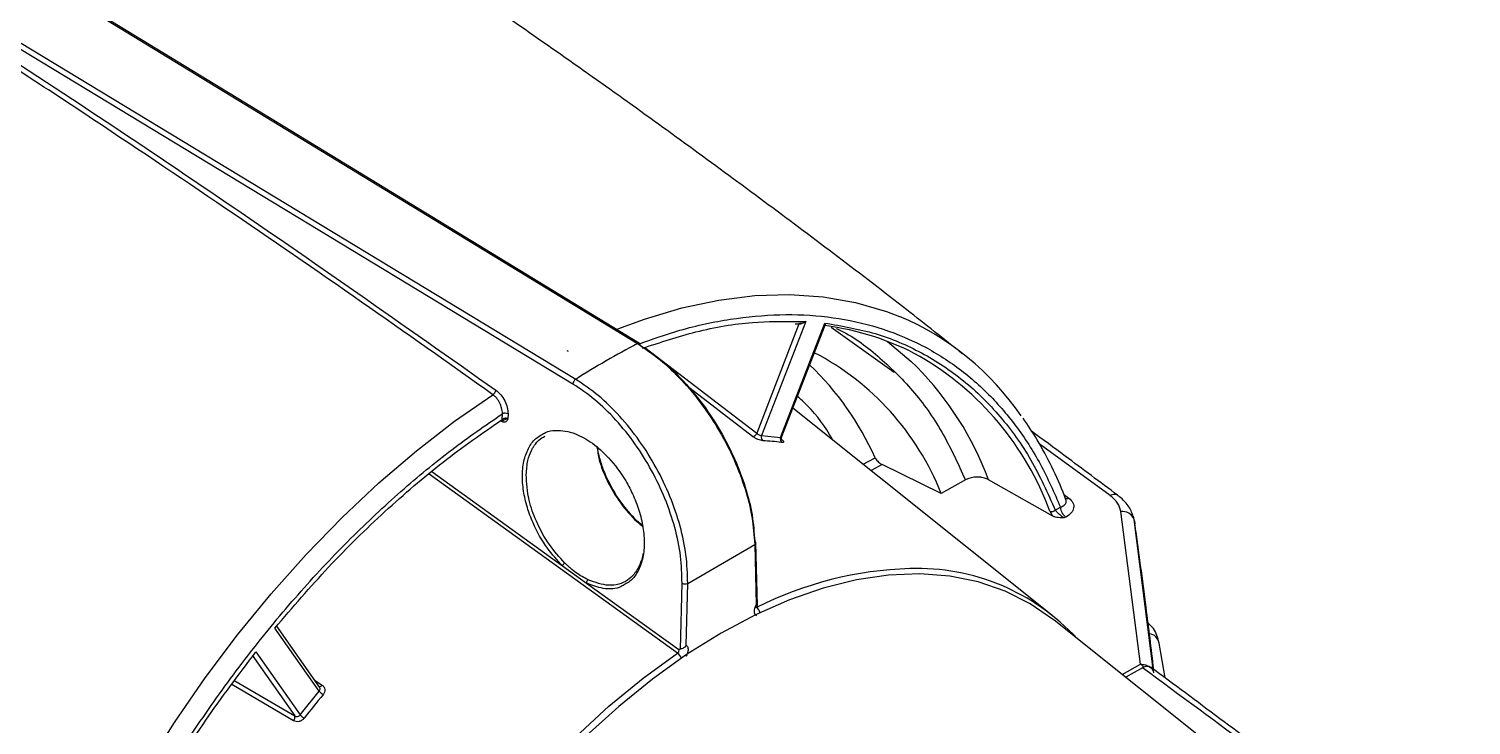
# Model space of a CAD drawing. Extents: x 11 to 120, y 2 to 94.
# Drawn here: x 90.62 to 96.03, y 14.35 to 16.97 of the extents above; entities that cross this region are included whole.
import ezdxf

# ---------------------------------------------------------------- set-up
doc = ezdxf.new("R2010")
doc.units = 0
doc.header["$MEASUREMENT"] = 0
doc.layers.add('OBJECT', color=7, linetype='CONTINUOUS')

msp = doc.modelspace()

# ---------------------------------------------------------------- linework, layer by layer
at = {"layer": 'OBJECT'}
for p, q in [((89.9066, 17.6108), (92.9011, 15.7852)), ((92.6585, 15.6336), (89.653, 17.4528)), ((92.6688, 15.6511), (89.6633, 17.4703)), ((93.5086, 15.8614), (93.3486, 15.4489)), ((93.5335, 15.8686), (93.3671, 15.4397)), ((93.4386, 15.4333), (93.605, 15.8622)), ((93.4407, 15.4305), (93.6052, 15.8547)), ((93.4928, 15.8597), (93.5161, 15.8596)), ((93.5013, 15.8679), (93.5335, 15.8686)), ((93.8651, 15.6765), (93.628, 15.8462)), ((92.9011, 15.7852), (92.9109, 15.7793)), ((92.9284, 15.7706), (93.3486, 15.4489)), ((92.635, 15.7598), (92.64, 15.7563)), ((93.3334, 15.4367), (93.0824, 15.6289)), ((92.3931, 15.5006), (92.3935, 15.5218)), ((92.4147, 15.5215), (92.4143, 15.503)), ((94.4575, 14.7663), (93.4842, 15.5428)), ((93.3671, 15.4397), (93.4386, 15.4333)), ((94.6761, 15.2154), (94.4099, 15.4092)), ((93.7483, 15.3321), (93.7929, 15.3569)), ((93.8193, 15.3315), (93.778, 15.3085)), ((94.0414, 15.223), (93.8193, 15.3315)), ((93.0512, 14.6236), (92.1184, 15.2958)), ((92.1288, 15.3047), (92.6192, 14.9513)), ((94.461, 15.1375), (94.2196, 15.2743)), ((94.1321, 15.2735), (94.0414, 15.223)), ((94.47, 15.1603), (94.4893, 15.1711)), ((94.5018, 15.2193), (94.5211, 15.2053)), ((92.8941, 15.1217), (92.922, 15.1017)), ((92.9029, 15.115), (92.895, 15.1207)), ((92.8981, 15.1172), (92.9201, 15.0993)), ((92.921, 15.102), (92.9029, 15.115)), ((94.5099, 15.1343), (94.5034, 15.1307)), ((94.7898, 14.5819), (94.716, 15.1555)), ((94.7596, 15.1404), (94.757, 15.1469)), ((94.7656, 15.1251), (94.7596, 15.1404)), ((94.7628, 15.135), (94.7608, 15.1409)), ((94.7658, 15.1237), (94.763, 15.1374)), ((94.8386, 14.5537), (94.7656, 15.1251)), ((94.8405, 14.5495), (94.7674, 15.1197)), ((93.0895, 14.8854), (93.3412, 15.0307)), ((93.3412, 15.0307), (93.3464, 14.8042)), ((93.351, 14.8029), (93.3456, 15.0371)), ((92.6192, 14.9513), (92.7094, 14.8863)), ((92.7094, 14.8863), (93.0556, 14.6368)), ((93.0628, 14.6385), (93.0683, 14.8857)), ((93.0843, 14.6528), (93.0895, 14.8854)), ((96.0316, 13.4978), (94.4655, 14.7471)), ((91.7059, 14.4807), (91.5395, 14.7174)), ((91.7082, 14.4945), (91.5462, 14.725)), ((91.468, 14.6285), (91.6344, 14.3917)), ((93.0628, 14.6385), (93.0556, 14.6368)), ((94.8826, 14.5306), (94.8596, 14.6614)), ((91.4539, 14.6153), (91.6139, 14.3876)), ((94.7208, 14.5435), (94.7898, 14.5819)), ((94.7898, 14.5819), (94.7899, 14.582)), ((91.3884, 14.5199), (91.6139, 14.3876)), ((91.6886, 14.5224), (91.7169, 14.5035)), ((94.7968, 14.5688), (94.7343, 14.5327)), ((91.6093, 14.3697), (91.3779, 14.5055)), ((91.6344, 14.3917), (91.7059, 14.4807))]:
    msp.add_line(p, q, dxfattribs=at)
at = {"layer": 'OBJECT', "flags": 128}
for points in [[(92.9081, 15.7856), (91.4225, 16.6913), (89.9136, 17.6112)], [(92.8276, 15.8405), (92.927, 15.8771), (93.0679, 15.9192), (93.2061, 15.9488), (93.3411, 15.9657), (93.4721, 15.9698), (93.5986, 15.9612), (93.72, 15.94), (93.8357, 15.9061), (93.8853, 15.8869)], [(93.8399, 15.7932), (93.9291, 15.7183), (93.9497, 15.6984)], [(90.4986, 12.9019), (90.5523, 13.0884), (90.615, 13.2754), (90.6865, 13.4622), (90.7664, 13.648), (90.8544, 13.8317), (90.95, 14.0126), (91.0528, 14.1899), (91.1623, 14.3627), (91.278, 14.5302), (91.3994, 14.6917), (91.5259, 14.8463), (91.657, 14.9934), (91.7919, 15.1323), (91.9301, 15.2624), (92.071, 15.3829), (92.2138, 15.4935), (92.358, 15.5935)], [(92.3931, 15.5006), (92.393, 15.4985), (92.3926, 15.4966), (92.3917, 15.4952), (92.3905, 15.4941), (92.3891, 15.4936), (92.3873, 15.4935), (92.3854, 15.4939), (92.3845, 15.4943)], [(94.7037, 15.2162), (94.7048, 15.2156), (94.7069, 15.2141)], [(92.8981, 15.1172), (92.8994, 15.1178), (92.9005, 15.1182), (92.9015, 15.1184), (92.9023, 15.1182), (92.9029, 15.1178), (92.9031, 15.1171), (92.9032, 15.1161), (92.9029, 15.115)], [(94.7674, 15.1197), (94.7689, 15.1103), (94.7689, 15.1088)], [(94.4655, 14.7471), (94.4631, 14.7491), (94.3759, 14.8089), (94.2816, 14.8562), (94.1805, 14.8907), (94.0734, 14.9122), (93.961, 14.9207), (93.8439, 14.9159), (93.7228, 14.898), (93.5986, 14.867), (93.4719, 14.8232), (93.3437, 14.7668), (93.2147, 14.6982), (93.0856, 14.6178), (92.9574, 14.5261), (92.8308, 14.4238), (92.7065, 14.3113)], [(91.7215, 12.7935), (91.7786, 12.9508), (91.8486, 13.1187), (91.9271, 13.2847), (92.0137, 13.4477), (92.1078, 13.6068), (92.2088, 13.7609), (92.3161, 13.909), (92.4289, 14.0502), (92.5467, 14.1837), (92.6686, 14.3085), (92.7938, 14.4239), (92.9217, 14.5292), (93.0512, 14.6236)]]:
    msp.add_lwpolyline(points, dxfattribs=at)
at = {"layer": 'OBJECT'}
for centre, radius, start, end in [((93.4758, 14.9206), 1.0495, 34.3991, 67.0351), ((93.4763, 14.848), 1.0128, 61.3847, 82.7287), ((94.3192, 13.0605), 3.0716, 117.4955, 122.4992), ((92.9048, 15.7802), 0.00621, 351.1492, 126.4126), ((93.0926, 14.846), 1.0209, 21.6704, 62.4367), ((93.4006, 14.7699), 1.1179, 20.2215, 59.8977), ((92.8057, 14.9211), 1.0791, 23.8199, 46.5937), ((93.0773, 14.8451), 1.2203, 20.5924, 44.3653), ((92.3435, 15.6152), 0.0261, 303.877, 349.2906), ((92.6823, 15.6314), 0.0239, 124.343, 174.8196), ((92.3866, 15.4923), 0.00639, 356.9381, 31.2359), ((92.4038, 15.5006), 0.0236, 62.5094, 115.8291), ((93.3296, 15.4569), 0.0206, 280.6887, 336.9854), ((93.3829, 15.4332), 0.017, 157.8833, 227.4939), ((93.3196, 14.4412), 0.9808, 82.8058, 86.9752), ((93.4537, 15.4265), 0.0166, 155.8055, 227.1068), ((94.5348, 15.1724), 0.0455, 181.624, 236.7431), ((94.5127, 15.2218), 0.0185, 247.0012, 297.0438), ((94.6907, 15.1876), 0.0314, 65.5477, 117.735), ((94.4569, 15.1728), 0.018, 246.059, 316.3404), ((94.7206, 15.1073), 0.0484, 21.568, 95.5173), ((93.0535, 14.5588), 1.8033, 18.1196, 18.3009), ((93.3386, 15.037), 0.00677, 292.0216, 67.7676), ((92.6402, 14.9418), 0.023, 120.389, 155.596), ((92.7239, 14.8865), 0.0145, 123.4856, 180.94), ((93.9654, 13.5679), 1.3736, 91.7265, 116.6914), ((93.9515, 14.1257), 0.8157, 42.6102, 91.931), ((93.0792, 14.9066), 0.0236, 242.5078, 295.8301), ((93.3258, 14.7664), 0.0366, 14.0253, 51.859), ((94.8181, 14.6549), 0.042, 8.8467, 82.4487), ((93.0249, 14.5879), 0.0444, 22.0444, 53.5414), ((94.7549, 11.9553), 3.9396, 140.3805, 142.0304), ((91.7062, 14.5105), 0.0128, 268.8975, 326.8439), ((91.7479, 14.5121), 0.0524, 216.8578, 238.2434), ((91.5949, 14.3829), 0.0196, 317.4257, 13.7178), ((91.6816, 14.4321), 0.0621, 220.599, 238.5845)]:
    msp.add_arc(centre, radius, start, end, dxfattribs=at)
for points, knots in [([(92.358, 15.5935), (92.1937, 15.71), (91.8594, 15.9468), (91.3484, 16.2979), (90.82, 16.6523), (90.2897, 16.9983), (89.7622, 17.3333), (89.2419, 17.6545), (88.7178, 17.9696), (88.3671, 18.1728), (88.1911, 18.2747)], [0, 0, 0, 0, 0.118989, 0.241992, 0.369009, 0.500039, 0.623805, 0.748387, 0.873785, 1, 1, 1, 1]), ([(88.2011, 18.2923), (88.5497, 18.0887), (89.2469, 17.6815), (90.2908, 17.0253), (91.3323, 16.3396), (92.0236, 15.8534), (92.3691, 15.6103)], [0, 0, 0, 0, 0.25003, 0.500058, 0.750055, 1, 1, 1, 1]), ([(94.1207, 15.7472), (94.0513, 15.8023), (93.8117, 15.9923), (93.393, 16.3078), (92.865, 16.694), (92.3278, 17.0698), (91.8854, 17.3699), (91.6196, 17.5407), (91.5381, 17.5932)], [0, 0, 0, 0, 0.0839488, 0.289789, 0.495873, 0.7021638, 0.9086263, 1, 1, 1, 1]), ([(92.9046, 15.7831), (92.9568, 15.8016), (93.0737, 15.8432), (93.2515, 15.8802), (93.4371, 15.8979), (93.6161, 15.8896), (93.7854, 15.8558), (93.9427, 15.7966), (94.0861, 15.7129), (94.2135, 15.6066), (94.3236, 15.4796), (94.4172, 15.336), (94.4654, 15.2258), (94.4893, 15.1711)], [0, 0, 0, 0, 0.07376, 0.165308, 0.258816, 0.35288, 0.447391, 0.541907, 0.635972, 0.729473, 0.821027, 0.911231, 1, 1, 1, 1]), ([(92.9202, 15.7681), (92.9873, 15.7902), (93.1277, 15.8364), (93.3228, 15.8694), (93.4455, 15.8684), (93.5013, 15.8679)], [0, 0, 0, 0, 0.332891, 0.696475, 1, 1, 1, 1]), ([(93.5335, 15.8686), (93.5318, 15.8672), (93.5284, 15.8644), (93.5228, 15.8618), (93.518, 15.8605), (93.5143, 15.8601), (93.5111, 15.8604), (93.5094, 15.861), (93.5086, 15.8614)], [0, 0, 0, 0, 0.249829, 0.499338, 0.644997, 0.775032, 0.892145, 1, 1, 1, 1]), ([(93.605, 15.8622), (93.6689, 15.8512), (93.797, 15.8292), (93.9707, 15.755), (94.1285, 15.6511), (94.2657, 15.5157), (94.3826, 15.354), (94.4409, 15.2247), (94.47, 15.1603)], [0, 0, 0, 0, 0.165461, 0.332207, 0.5, 0.667784, 0.834534, 1, 1, 1, 1]), ([(93.605, 15.8622), (93.6054, 15.8606), (93.606, 15.8576), (93.6054, 15.8556), (93.6051, 15.8547)], [0, 0, 0, 0, 0.543154, 1, 1, 1, 1]), ([(93.6472, 15.8415), (93.6492, 15.8407), (93.7069, 15.8162), (93.805, 15.7406), (93.9371, 15.6134), (94.0482, 15.4581), (94.1042, 15.3349), (94.1321, 15.2735)], [0, 0, 0, 0, 0.008989, 0.257952, 0.506901, 0.75437, 1, 1, 1, 1]), ([(92.9011, 15.7852), (92.9296, 15.766), (92.9867, 15.7276), (93.0688, 15.6486), (93.1445, 15.5576), (93.2109, 15.4565), (93.266, 15.3491), (93.3068, 15.2403), (93.3343, 15.1317), (93.3388, 15.0648), (93.3412, 15.0307)], [0, 0, 0, 0, 0.125536, 0.250752, 0.375675, 0.500324, 0.624651, 0.75007, 0.872262, 1, 1, 1, 1]), ([(92.9109, 15.7793), (92.9388, 15.7605), (92.9944, 15.723), (93.0747, 15.6459), (93.1486, 15.5572), (93.2136, 15.4583), (93.2674, 15.3536), (93.3077, 15.2466), (93.3344, 15.1409), (93.3389, 15.0758), (93.3412, 15.0432)], [0, 0, 0, 0, 0.125719, 0.250525, 0.375694, 0.500217, 0.625479, 0.750016, 0.875168, 1, 1, 1, 1]), ([(92.3691, 15.6103), (92.3754, 15.605), (92.388, 15.5944), (92.4031, 15.5709), (92.4132, 15.5453), (92.4142, 15.5294), (92.4147, 15.5215)], [0, 0, 0, 0, 0.250228, 0.500086, 0.750006, 1, 1, 1, 1]), ([(93.0683, 14.8857), (93.0675, 14.9193), (93.0658, 14.9863), (93.043, 15.0947), (93.0064, 15.2037), (92.9556, 15.3104), (92.8931, 15.4105), (92.8208, 15.5002), (92.7418, 15.5776), (92.6863, 15.6149), (92.6585, 15.6336)], [0, 0, 0, 0, 0.125666, 0.250539, 0.37567, 0.500227, 0.625486, 0.75002, 0.875177, 1, 1, 1, 1]), ([(93.0895, 14.8854), (93.0885, 14.9205), (93.0866, 14.9891), (93.0629, 15.1002), (93.0254, 15.2111), (92.9734, 15.3201), (92.9094, 15.4224), (92.8355, 15.5142), (92.7544, 15.5936), (92.6974, 15.632), (92.6688, 15.6511)], [0, 0, 0, 0, 0.128141, 0.25071, 0.37607, 0.500341, 0.624825, 0.749582, 0.874632, 1, 1, 1, 1]), ([(92.3935, 15.5218), (92.3935, 15.5255), (92.3934, 15.5326), (92.3906, 15.5461), (92.3844, 15.5627), (92.3729, 15.5808), (92.3629, 15.5894), (92.358, 15.5935)], [0, 0, 0, 0, 0.149147, 0.282418, 0.50059, 0.756831, 1, 1, 1, 1]), ([(93.6348, 15.4227), (93.6306, 15.4299), (93.6, 15.4837), (93.5553, 15.5392), (93.5099, 15.5795), (93.5014, 15.587)], [0, 0, 0, 0, 0.112275, 0.834669, 1, 1, 1, 1]), ([(90.5837, 12.9165), (90.6076, 12.9987), (90.6558, 13.1646), (90.7495, 13.4163), (90.8595, 13.6704), (90.987, 13.9238), (91.1303, 14.173), (91.2877, 14.4139), (91.457, 14.6432), (91.6359, 14.858), (91.8214, 15.0551), (92.0109, 15.2322), (92.2016, 15.3898), (92.3299, 15.478), (92.3935, 15.5218)], [0, 0, 0, 0, 0.080321, 0.16194, 0.244772, 0.329378, 0.414487, 0.5, 0.585518, 0.670628, 0.755228, 0.838065, 0.919682, 1, 1, 1, 1]), ([(91.5395, 14.7174), (91.6059, 14.795), (91.7391, 14.9505), (91.9516, 15.1581), (92.1701, 15.3459), (92.3189, 15.4492), (92.3931, 15.5006)], [0, 0, 0, 0, 0.249262, 0.5, 0.750738, 1, 1, 1, 1]), ([(92.3853, 15.496), (92.3861, 15.4957), (92.3878, 15.495), (92.3913, 15.4948), (92.3939, 15.496), (92.3957, 15.4968)], [0, 0, 0, 0, 0.237244, 0.478975, 1, 1, 1, 1]), ([(92.4143, 15.503), (92.4122, 15.4985), (92.4091, 15.4917), (92.4017, 15.4894), (92.3968, 15.4901), (92.3942, 15.4913), (92.3929, 15.4919)], [0, 0, 0, 0, 0.500408, 0.749561, 0.874846, 1, 1, 1, 1]), ([(92.4143, 15.503), (92.4128, 15.5036), (92.4105, 15.5046), (92.4067, 15.5049), (92.4031, 15.5047), (92.3994, 15.5039), (92.3958, 15.5025), (92.394, 15.5013), (92.3931, 15.5006)], [0, 0, 0, 0, 0.23989, 0.367317, 0.499483, 0.699788, 0.8375, 1, 1, 1, 1]), ([(92.3957, 15.4968), (92.3983, 15.4982), (92.4025, 15.5007), (92.4093, 15.5029), (92.4126, 15.503), (92.4143, 15.503)], [0, 0, 0, 0, 0.413074, 0.690931, 1, 1, 1, 1]), ([(94.5095, 15.1988), (94.5078, 15.2037), (94.4927, 15.2472), (94.4572, 15.323), (94.4061, 15.4212), (94.367, 15.4785), (94.349, 15.5049)], [0, 0, 0, 0, 0.0422912, 0.3772894, 0.7139164, 1, 1, 1, 1]), ([(92.6192, 14.9513), (92.5999, 14.9723), (92.5568, 15.0191), (92.513, 15.0979), (92.4855, 15.1717), (92.4713, 15.2335), (92.467, 15.2948), (92.474, 15.3513), (92.4924, 15.3976), (92.5153, 15.4288), (92.5343, 15.4389), (92.5409, 15.4425)], [0, 0, 0, 0, 0.136879, 0.305055, 0.401288, 0.50431, 0.612411, 0.723242, 0.834071, 0.942167, 1, 1, 1, 1]), ([(92.483, 15.2936), (92.4845, 15.3118), (92.4871, 15.345), (92.4987, 15.3767), (92.5082, 15.3947), (92.5143, 15.4041), (92.5201, 15.4118), (92.5256, 15.4181), (92.5355, 15.4283), (92.5454, 15.4332), (92.5534, 15.4372)], [0, 0, 0, 0, 0.276876, 0.505744, 0.583894, 0.654328, 0.717044, 0.772044, 0.819326, 1, 1, 1, 1]), ([(92.5409, 15.4425), (92.5458, 15.4457), (92.5611, 15.456), (92.6026, 15.4628), (92.6626, 15.453), (92.7319, 15.4144), (92.7982, 15.3552), (92.8506, 15.2846), (92.8874, 15.213), (92.9104, 15.151), (92.9246, 15.0864), (92.9279, 15.0241), (92.9197, 14.9685), (92.9007, 14.9243), (92.8783, 14.8953), (92.8604, 14.8856), (92.8543, 14.8824)], [0, 0, 0, 0, 0.02924, 0.091517, 0.200352, 0.288936, 0.37752, 0.486357, 0.548634, 0.615305, 0.685265, 0.756994, 0.828724, 0.898686, 0.96536, 1, 1, 1, 1]), ([(93.3714, 15.4207), (93.3687, 15.4211), (93.3633, 15.4218), (93.3527, 15.4255), (93.3421, 15.4307), (93.3363, 15.4347), (93.3334, 15.4367)], [0, 0, 0, 0, 0.24998, 0.499779, 0.749125, 1, 1, 1, 1]), ([(93.3486, 15.4489), (93.3493, 15.4482), (93.3507, 15.4469), (93.3537, 15.4447), (93.3579, 15.4422), (93.363, 15.4401), (93.3658, 15.4398), (93.3671, 15.4397)], [0, 0, 0, 0, 0.139822, 0.270031, 0.501054, 0.752076, 1, 1, 1, 1]), ([(94.7037, 15.2162), (94.6382, 15.2653), (94.5312, 15.3456), (94.4229, 15.4253), (94.3809, 15.4563)], [0, 0, 0, 0, 0.611774, 1, 1, 1, 1]), ([(92.7492, 15.3992), (92.7512, 15.3827), (92.7562, 15.3418), (92.7872, 15.267), (92.8346, 15.1847), (92.8773, 15.1392), (92.8981, 15.1172)], [0, 0, 0, 0, 0.171513, 0.424648, 0.721265, 1, 1, 1, 1]), ([(93.4386, 15.4333), (93.4397, 15.4332), (93.4415, 15.433), (93.4418, 15.434), (93.4419, 15.4343)], [0, 0, 0, 0, 0.612529, 1, 1, 1, 1]), ([(93.4411, 15.4264), (93.4411, 15.4264), (93.4413, 15.4264), (93.4412, 15.4272), (93.4409, 15.4297), (93.4417, 15.4327), (93.4421, 15.4342)], [0, 0, 0, 0, 0.042199, 0.239093, 0.62, 1, 1, 1, 1]), ([(93.441, 15.4271), (93.4432, 15.4252), (93.4477, 15.4213), (93.45, 15.4168), (93.4486, 15.4142), (93.4445, 15.4143), (93.4425, 15.4143)], [0, 0, 0, 0, 0.250089, 0.499955, 0.749358, 1, 1, 1, 1]), ([(92.7531, 15.3754), (92.7569, 15.3601), (92.7654, 15.3262), (92.7942, 15.2588), (92.8396, 15.1819), (92.8832, 15.1358), (92.9029, 15.115)], [0, 0, 0, 0, 0.164932, 0.364508, 0.714269, 1, 1, 1, 1]), ([(93.7929, 15.3569), (93.794, 15.3548), (93.7964, 15.3506), (93.8026, 15.3435), (93.8099, 15.3371), (93.8158, 15.3332), (93.8187, 15.3318), (93.8193, 15.3315)], [0, 0, 0, 0, 0.243971, 0.488094, 0.725807, 0.945379, 1, 1, 1, 1]), ([(92.6285, 14.9616), (92.6082, 14.9838), (92.5663, 15.0298), (92.5208, 15.1135), (92.4883, 15.2054), (92.4849, 15.2619), (92.483, 15.2936)], [0, 0, 0, 0, 0.2422228, 0.4999906, 0.7199668, 1, 1, 1, 1]), ([(94.2196, 15.2743), (94.2145, 15.2767), (94.2043, 15.2814), (94.1848, 15.2845), (94.1646, 15.284), (94.1461, 15.2802), (94.1364, 15.2756), (94.1321, 15.2735)], [0, 0, 0, 0, 0.199356, 0.398465, 0.604141, 0.823638, 1, 1, 1, 1]), ([(94.4893, 15.1711), (94.4944, 15.1734), (94.5044, 15.1781), (94.5104, 15.1868), (94.5115, 15.194), (94.5103, 15.1975), (94.5098, 15.1989)], [0, 0, 0, 0, 0.3465081, 0.691868, 0.8778862, 1, 1, 1, 1]), ([(94.5211, 15.2053), (94.527, 15.1996), (94.5389, 15.1882), (94.5407, 15.1681), (94.5316, 15.1491), (94.5171, 15.1393), (94.5099, 15.1343)], [0, 0, 0, 0, 0.2497037, 0.4994833, 0.7493642, 1, 1, 1, 1]), ([(94.716, 15.1555), (94.7131, 15.1662), (94.7074, 15.1877), (94.6865, 15.2062), (94.6761, 15.2154)], [0, 0, 0, 0, 0.498689, 1, 1, 1, 1]), ([(94.7612, 15.1431), (94.7552, 15.1563), (94.7435, 15.1825), (94.7191, 15.2036), (94.7069, 15.2141)], [0, 0, 0, 0, 0.5038675, 1, 1, 1, 1]), ([(94.4496, 15.1563), (94.451, 15.1534), (94.4536, 15.1475), (94.4585, 15.1408), (94.461, 15.1375)], [0, 0, 0, 0, 0.500123, 1, 1, 1, 1]), ([(94.5034, 15.1307), (94.496, 15.1312), (94.4849, 15.1319), (94.4721, 15.1336), (94.4652, 15.1354), (94.4623, 15.1368), (94.461, 15.1375)], [0, 0, 0, 0, 0.500735, 0.749885, 0.8817, 1, 1, 1, 1]), ([(94.5034, 15.1307), (94.5019, 15.1316), (94.4989, 15.1334), (94.494, 15.1368), (94.4888, 15.1408), (94.4823, 15.1464), (94.4752, 15.1535), (94.4717, 15.158), (94.47, 15.1603)], [0, 0, 0, 0, 0.115727, 0.237004, 0.365059, 0.500934, 0.749863, 1, 1, 1, 1]), ([(94.8397, 14.5627), (94.8304, 14.6404), (94.8086, 14.8225), (94.7834, 15.0045), (94.7689, 15.1088)], [0, 0, 0, 0, 0.42658, 1, 1, 1, 1]), ([(92.7159, 14.8986), (92.7007, 14.9065), (92.6778, 14.9183), (92.6519, 14.9395), (92.638, 14.9523), (92.6311, 14.9591), (92.6285, 14.9616)], [0, 0, 0, 0, 0.498348, 0.748841, 0.907486, 1, 1, 1, 1]), ([(92.9219, 14.9982), (92.9204, 14.9906), (92.9182, 14.9797), (92.9142, 14.9675), (92.9118, 14.9611), (92.9048, 14.9439), (92.8906, 14.92), (92.8545, 14.8874), (92.7969, 14.8696), (92.7422, 14.8892), (92.7159, 14.8986)], [0, 0, 0, 0, 0.0744418, 0.1067542, 0.1306809, 0.1462222, 0.3018977, 0.4384305, 0.7298474, 1, 1, 1, 1]), ([(92.8543, 14.8824), (92.8496, 14.8793), (92.8267, 14.8644), (92.7772, 14.8606), (92.7304, 14.8783), (92.7094, 14.8863)], [0, 0, 0, 0, 0.122812, 0.606402, 1, 1, 1, 1]), ([(93.3487, 14.764), (93.3473, 14.7647), (93.3442, 14.7661), (93.3411, 14.7712), (93.3396, 14.7781), (93.3399, 14.7864), (93.3421, 14.7954), (93.345, 14.8012), (93.3464, 14.8042)], [0, 0, 0, 0, 0.140764, 0.312787, 0.484767, 0.656472, 0.828096, 1, 1, 1, 1]), ([(93.3463, 14.7932), (93.3463, 14.7931), (93.3466, 14.7929), (93.3469, 14.7939), (93.3474, 14.7952), (93.3479, 14.7966), (93.3481, 14.797)], [0, 0, 0, 0, 0.094684, 0.444354, 0.831454, 1, 1, 1, 1]), ([(93.3509, 14.8029), (93.3509, 14.8029), (93.3512, 14.8029), (93.35, 14.8031), (93.3477, 14.8038), (93.3464, 14.8042)], [0, 0, 0, 0, 0.036965, 0.432057, 1, 1, 1, 1]), ([(93.3481, 14.797), (93.3484, 14.7976), (93.349, 14.7994), (93.3503, 14.8017), (93.3511, 14.8032)], [0, 0, 0, 0, 0.350509, 1, 1, 1, 1]), ([(94.8577, 14.6697), (94.8524, 14.6877), (94.8453, 14.7117), (94.8237, 14.7314), (94.8185, 14.7362)], [0, 0, 0, 0, 0.754988, 1, 1, 1, 1]), ([(90.6031, 12.928), (90.6321, 13.026), (90.6904, 13.2226), (90.8073, 13.5192), (90.9445, 13.8131), (91.1023, 14.0991), (91.2761, 14.3739), (91.4042, 14.5438), (91.468, 14.6285)], [0, 0, 0, 0, 0.165461, 0.332207, 0.5, 0.667784, 0.834534, 1, 1, 1, 1]), ([(93.0556, 14.6368), (93.0557, 14.6356), (93.056, 14.6331), (93.0552, 14.6293), (93.0537, 14.6258), (93.052, 14.6243), (93.0512, 14.6236)], [0, 0, 0, 0, 0.2577346, 0.5124762, 0.7590317, 1, 1, 1, 1]), ([(93.0843, 14.6528), (93.0824, 14.6506), (93.0793, 14.6467), (93.0735, 14.6425), (93.0676, 14.6398), (93.0644, 14.6389), (93.0628, 14.6385)], [0, 0, 0, 0, 0.2952375, 0.5005577, 0.7503958, 1, 1, 1, 1]), ([(93.0843, 14.6528), (93.0857, 14.6516), (93.0886, 14.649), (93.0907, 14.6425), (93.0911, 14.6347), (93.0895, 14.626), (93.0866, 14.6177), (93.0837, 14.6129), (93.0825, 14.6109)], [0, 0, 0, 0, 0.175075, 0.350249, 0.524601, 0.699099, 0.874191, 1, 1, 1, 1]), ([(94.7899, 14.582), (94.7963, 14.5815), (94.8087, 14.5806), (94.8237, 14.5731), (94.8337, 14.5638), (94.8371, 14.5568), (94.8386, 14.5537)], [0, 0, 0, 0, 0.295101, 0.569756, 0.806961, 1, 1, 1, 1]), ([(94.8024, 14.571), (94.8009, 14.5726), (94.7968, 14.577), (94.7926, 14.5801), (94.7899, 14.582)], [0, 0, 0, 0, 0.378354, 1, 1, 1, 1]), ([(94.7968, 14.5688), (94.8016, 14.571), (94.8112, 14.5754), (94.8225, 14.5751), (94.8271, 14.5711), (94.8288, 14.5697)], [0, 0, 0, 0, 0.394354, 0.788576, 1, 1, 1, 1]), ([(95.7795, 13.8608), (95.6352, 13.9687), (95.3184, 14.2056), (95.0017, 14.4418), (94.8293, 14.5704)], [0, 0, 0, 0, 0.455566, 1, 1, 1, 1]), ([(95.761, 13.8608), (95.5807, 13.9929), (95.2588, 14.2286), (94.9379, 14.4649), (94.7968, 14.5688)], [0, 0, 0, 0, 0.560009, 1, 1, 1, 1]), ([(91.7059, 14.4807), (91.7069, 14.4822), (91.7091, 14.4853), (91.7095, 14.4906), (91.7081, 14.4947), (91.7061, 14.4976), (91.7046, 14.4988), (91.7038, 14.4994)], [0, 0, 0, 0, 0.24812, 0.499397, 0.73019, 0.860284, 1, 1, 1, 1]), ([(91.7169, 14.5035), (91.7194, 14.5013), (91.7245, 14.4969), (91.7275, 14.4873), (91.7264, 14.4768), (91.7223, 14.4706), (91.7203, 14.4675)], [0, 0, 0, 0, 0.250088, 0.499956, 0.749358, 1, 1, 1, 1]), ([(91.6492, 14.3791), (91.6465, 14.3763), (91.6412, 14.3708), (91.6303, 14.3663), (91.6189, 14.3655), (91.6125, 14.3683), (91.6093, 14.3697)], [0, 0, 0, 0, 0.249981, 0.499781, 0.749125, 1, 1, 1, 1]), ([(91.6139, 14.3876), (91.6148, 14.3871), (91.6165, 14.3862), (91.6202, 14.3853), (91.6249, 14.3854), (91.6304, 14.3875), (91.6331, 14.3903), (91.6344, 14.3917)], [0, 0, 0, 0, 0.139821, 0.270034, 0.501057, 0.752076, 1, 1, 1, 1])]:
    msp.add_open_spline(points, degree=3, knots=knots, dxfattribs=at)

doc.saveas('drawing.dxf')
